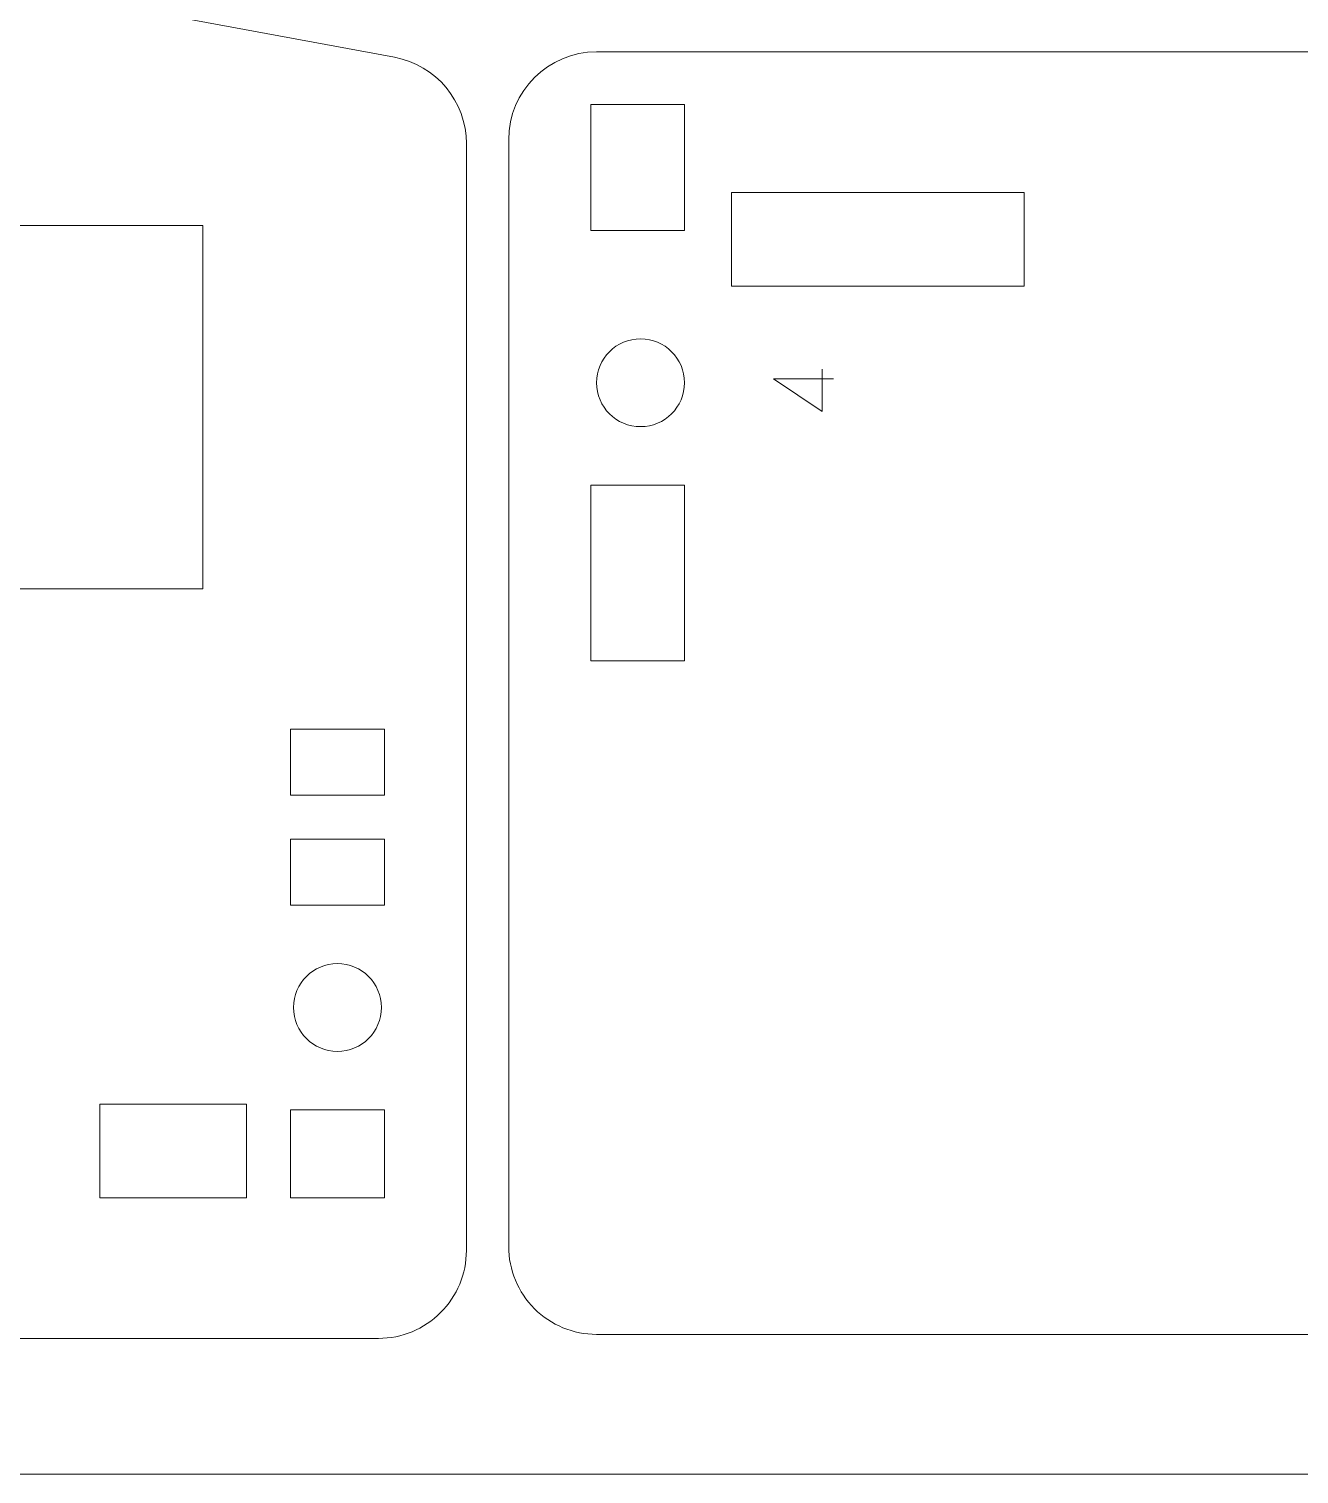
# Model space of a CAD drawing. Header units: centimetres. Extents: x -24 to 24.1, y -20.7 to 0.5.
# Drawn here: x -4.186 to 0.149, y -20.715 to -15.78 of the extents above; entities that cross this region are included whole.
import ezdxf

# ---------------------------------------------------------------- set-up
doc = ezdxf.new("R2010")
doc.units = ezdxf.units.CM
doc.header["$MEASUREMENT"] = 0
doc.layers.add('Layer 1', color=7, linetype='Continuous')

msp = doc.modelspace()

# ---------------------------------------------------------------- linework, layer by layer
at = {"layer": 'Layer 1', "color": 250, "lineweight": 9}
msp.add_lwpolyline([(-23.96322, -20.71493), (6.03678, -20.71493), (6.03678, -0.71493), (-23.96322, -0.71493), (-23.96322, -20.71493)], close=True, dxfattribs=at)
for points, knots in [([(-2.69291, -19.95147), (-2.69289, -20.03103), (-2.72451, -20.10733), (-2.78077, -20.16359), (-2.78077, -20.16359), (-2.83703, -20.21985), (-2.91333, -20.25146), (-2.99291, -20.25146), (-2.99291, -20.25146), (-2.99291, -20.25146), (-8.39291, -20.25146), (-8.39291, -20.25146), (-8.39291, -20.25146), (-8.55859, -20.25146), (-8.6929, -20.11714), (-8.6929, -19.95147), (-8.6929, -19.95147), (-8.6929, -19.95147), (-8.69291, -16.17147), (-8.69291, -16.17147), (-8.69291, -16.17147), (-8.69291, -16.11853), (-8.6789, -16.06656), (-8.65232, -16.02079), (-8.65232, -16.02079), (-8.65232, -16.02079), (-8.16403, -15.18009), (-8.16403, -15.18009), (-8.16403, -15.18009), (-8.07915, -15.03396), (-7.91159, -14.95692), (-7.74541, -14.98766), (-7.74541, -14.98766), (-7.74541, -14.98766), (-2.93836, -15.87646), (-2.93836, -15.87646), (-2.93836, -15.87646), (-2.79612, -15.90276), (-2.69289, -16.02682), (-2.69289, -16.17147), (-2.69289, -16.17147), (-2.69289, -16.17147), (-2.69291, -19.95147), (-2.69291, -19.95147)], [0, 0, 0, 0, 0.0833333, 0.0833333, 0.0833333, 0.0833333, 0.1666667, 0.1666667, 0.1666667, 0.1666667, 0.25, 0.25, 0.25, 0.25, 0.3333333, 0.3333333, 0.3333333, 0.3333333, 0.4166667, 0.4166667, 0.4166667, 0.4166667, 0.5, 0.5, 0.5, 0.5, 0.5833333, 0.5833333, 0.5833333, 0.5833333, 0.6666667, 0.6666667, 0.6666667, 0.6666667, 0.75, 0.75, 0.75, 0.75, 0.8333333, 0.8333333, 0.8333333, 0.8333333, 1, 1, 1, 1]), ([(-2.54849, -16.15793), (-2.54851, -16.15793), (-2.54851, -19.93793), (-2.54851, -19.93793), (-2.54851, -19.93793), (-2.54851, -20.0175), (-2.5169, -20.09381), (-2.46064, -20.15007), (-2.46064, -20.15007), (-2.40438, -20.20633), (-2.32807, -20.23793), (-2.24851, -20.23793), (-2.24851, -20.23793), (-2.24851, -20.23793), (3.15149, -20.23793), (3.15149, -20.23793), (3.15149, -20.23793), (3.23106, -20.23793), (3.30738, -20.20633), (3.36364, -20.15007), (3.36364, -20.15007), (3.4199, -20.09381), (3.45149, -20.0175), (3.45149, -19.93793), (3.45149, -19.93793), (3.45149, -19.93793), (3.45149, -16.15793), (3.45149, -16.15793), (3.45149, -16.15793), (3.45149, -16.07837), (3.4199, -16.00207), (3.36364, -15.94581), (3.36364, -15.94581), (3.30738, -15.88955), (3.23106, -15.85794), (3.15149, -15.85794), (3.15149, -15.85794), (3.15149, -15.85794), (-2.24851, -15.85794), (-2.24851, -15.85794), (-2.24851, -15.85794), (-2.41419, -15.85794), (-2.54849, -15.99226), (-2.54849, -16.15793)], [0, 0, 0, 0, 0.0833333, 0.0833333, 0.0833333, 0.0833333, 0.1666667, 0.1666667, 0.1666667, 0.1666667, 0.25, 0.25, 0.25, 0.25, 0.3333333, 0.3333333, 0.3333333, 0.3333333, 0.4166667, 0.4166667, 0.4166667, 0.4166667, 0.5, 0.5, 0.5, 0.5, 0.5833333, 0.5833333, 0.5833333, 0.5833333, 0.6666667, 0.6666667, 0.6666667, 0.6666667, 0.75, 0.75, 0.75, 0.75, 0.8333333, 0.8333333, 0.8333333, 0.8333333, 1, 1, 1, 1]), ([(-2.26851, -16.46793), (-2.26851, -16.46793), (-2.26851, -16.03793), (-2.26851, -16.03793), (-2.26851, -16.03793), (-2.26851, -16.03793), (-1.94851, -16.03793), (-1.94851, -16.03793), (-1.94851, -16.03793), (-1.94851, -16.03793), (-1.94851, -16.46793), (-1.94851, -16.46793), (-1.94851, -16.46793), (-1.94851, -16.46793), (-2.26851, -16.46793), (-2.26851, -16.46793)], [0, 0, 0, 0, 0.2, 0.2, 0.2, 0.2, 0.4, 0.4, 0.4, 0.4, 0.6, 0.6, 0.6, 0.6, 1, 1, 1, 1]), ([(-0.78851, -16.33793), (-0.78851, -16.33793), (-0.78851, -16.65793), (-0.78851, -16.65793), (-0.78851, -16.65793), (-0.78851, -16.65793), (-1.78851, -16.65793), (-1.78851, -16.65793), (-1.78851, -16.65793), (-1.78851, -16.65793), (-1.78851, -16.33793), (-1.78851, -16.33793), (-1.78851, -16.33793), (-1.78851, -16.33793), (-0.78851, -16.33793), (-0.78851, -16.33793)], [0, 0, 0, 0, 0.2, 0.2, 0.2, 0.2, 0.4, 0.4, 0.4, 0.4, 0.6, 0.6, 0.6, 0.6, 1, 1, 1, 1]), ([(-3.59291, -17.69147), (-3.59291, -17.69147), (-5.89291, -17.69147), (-5.89291, -17.69147), (-5.89291, -17.69147), (-5.89291, -17.69147), (-5.89291, -16.45147), (-5.89291, -16.45147), (-5.89291, -16.45147), (-5.89291, -16.45147), (-3.59291, -16.45147), (-3.59291, -16.45147), (-3.59291, -16.45147), (-3.59291, -16.45147), (-3.59291, -17.69147), (-3.59291, -17.69147)], [0, 0, 0, 0, 0.2, 0.2, 0.2, 0.2, 0.4, 0.4, 0.4, 0.4, 0.6, 0.6, 0.6, 0.6, 1, 1, 1, 1]), ([(-2.24849, -16.98793), (-2.2485, -17.07078), (-2.18135, -17.13792), (-2.09851, -17.13792), (-2.09851, -17.13792), (-2.01566, -17.13793), (-1.94852, -17.07078), (-1.94852, -16.98794), (-1.94852, -16.98794), (-1.94851, -16.90509), (-2.01566, -16.83795), (-2.0985, -16.83794), (-2.0985, -16.83794), (-2.18135, -16.83794), (-2.24849, -16.90509), (-2.24849, -16.98793)], [0, 0, 0, 0, 0.2, 0.2, 0.2, 0.2, 0.4, 0.4, 0.4, 0.4, 0.6, 0.6, 0.6, 0.6, 1, 1, 1, 1]), ([(-1.64452, -16.97452), (-1.64452, -16.97452), (-1.47829, -17.08571), (-1.47829, -17.08571), (-1.47829, -17.08571), (-1.47829, -17.08571), (-1.47829, -16.9415), (-1.47829, -16.9415), (-1.47829, -16.9415), (-1.47829, -16.9415), (-1.47829, -17.08571), (-1.47829, -17.08571), (-1.47829, -17.08571), (-1.47829, -17.08571), (-1.64452, -16.97452), (-1.64452, -16.97452), (-1.64452, -16.97452), (-1.64452, -16.97452), (-1.43991, -16.97452), (-1.43991, -16.97452), (-1.43991, -16.97452), (-1.43991, -16.97452), (-1.64452, -16.97452), (-1.64452, -16.97452)], [0, 0, 0, 0, 0.1428571, 0.1428571, 0.1428571, 0.1428571, 0.2857143, 0.2857143, 0.2857143, 0.2857143, 0.4285714, 0.4285714, 0.4285714, 0.4285714, 0.5714286, 0.5714286, 0.5714286, 0.5714286, 0.7142857, 0.7142857, 0.7142857, 0.7142857, 1, 1, 1, 1]), ([(-2.26853, -17.33791), (-2.26853, -17.33791), (-2.26853, -17.93791), (-2.26853, -17.93791), (-2.26853, -17.93791), (-2.26853, -17.93791), (-1.94853, -17.93791), (-1.94853, -17.93791), (-1.94853, -17.93791), (-1.94853, -17.93791), (-1.94853, -17.33791), (-1.94853, -17.33791), (-1.94853, -17.33791), (-1.94853, -17.33791), (-2.26853, -17.33791), (-2.26853, -17.33791)], [0, 0, 0, 0, 0.2, 0.2, 0.2, 0.2, 0.4, 0.4, 0.4, 0.4, 0.6, 0.6, 0.6, 0.6, 1, 1, 1, 1]), ([(-2.9729, -18.17085), (-2.9729, -18.17085), (-2.9729, -18.17147), (-2.9729, -18.17147), (-2.9729, -18.17147), (-2.9729, -18.17147), (-3.29291, -18.17147), (-3.29291, -18.17147), (-3.29291, -18.17147), (-3.29291, -18.17147), (-3.29291, -18.39616), (-3.29291, -18.39616), (-3.29291, -18.39616), (-3.29291, -18.39616), (-2.9729, -18.39616), (-2.9729, -18.39616), (-2.9729, -18.39616), (-2.9729, -18.39616), (-2.9729, -18.17085), (-2.9729, -18.17085)], [0, 0, 0, 0, 0.1666667, 0.1666667, 0.1666667, 0.1666667, 0.3333333, 0.3333333, 0.3333333, 0.3333333, 0.5, 0.5, 0.5, 0.5, 0.6666667, 0.6666667, 0.6666667, 0.6666667, 1, 1, 1, 1]), ([(-3.29291, -18.54616), (-3.29291, -18.54616), (-3.29291, -18.54678), (-3.29291, -18.54678), (-3.29291, -18.54678), (-3.29291, -18.54678), (-3.29291, -18.77147), (-3.29291, -18.77147), (-3.29291, -18.77147), (-3.29291, -18.77147), (-2.9729, -18.77147), (-2.9729, -18.77147), (-2.9729, -18.77147), (-2.9729, -18.77147), (-2.9729, -18.54616), (-2.9729, -18.54616), (-2.9729, -18.54616), (-2.9729, -18.54616), (-3.29291, -18.54616), (-3.29291, -18.54616)], [0, 0, 0, 0, 0.1666667, 0.1666667, 0.1666667, 0.1666667, 0.3333333, 0.3333333, 0.3333333, 0.3333333, 0.5, 0.5, 0.5, 0.5, 0.6666667, 0.6666667, 0.6666667, 0.6666667, 1, 1, 1, 1]), ([(-3.28289, -19.12147), (-3.2829, -19.03862), (-3.21575, -18.97148), (-3.1329, -18.97148), (-3.1329, -18.97148), (-3.05006, -18.97147), (-2.98292, -19.03862), (-2.98292, -19.12146), (-2.98292, -19.12146), (-2.98291, -19.20431), (-3.05006, -19.27145), (-3.1329, -19.27146), (-3.1329, -19.27146), (-3.21575, -19.27146), (-3.28289, -19.20431), (-3.28289, -19.12147)], [0, 0, 0, 0, 0.2, 0.2, 0.2, 0.2, 0.4, 0.4, 0.4, 0.4, 0.6, 0.6, 0.6, 0.6, 1, 1, 1, 1]), ([(-3.9438, -19.77147), (-3.9438, -19.77147), (-3.9438, -19.45147), (-3.9438, -19.45147), (-3.9438, -19.45147), (-3.9438, -19.45147), (-3.4438, -19.45147), (-3.4438, -19.45147), (-3.4438, -19.45147), (-3.4438, -19.45147), (-3.4438, -19.77147), (-3.4438, -19.77147), (-3.4438, -19.77147), (-3.4438, -19.77147), (-3.9438, -19.77147), (-3.9438, -19.77147)], [0, 0, 0, 0, 0.2, 0.2, 0.2, 0.2, 0.4, 0.4, 0.4, 0.4, 0.6, 0.6, 0.6, 0.6, 1, 1, 1, 1]), ([(-3.29291, -19.77147), (-3.29291, -19.77147), (-2.9729, -19.77147), (-2.9729, -19.77147), (-2.9729, -19.77147), (-2.9729, -19.77147), (-2.9729, -19.47147), (-2.9729, -19.47147), (-2.9729, -19.47147), (-2.9729, -19.47147), (-3.29291, -19.47147), (-3.29291, -19.47147), (-3.29291, -19.47147), (-3.29291, -19.47147), (-3.29291, -19.77147), (-3.29291, -19.77147)], [0, 0, 0, 0, 0.2, 0.2, 0.2, 0.2, 0.4, 0.4, 0.4, 0.4, 0.6, 0.6, 0.6, 0.6, 1, 1, 1, 1])]:
    msp.add_open_spline(points, degree=3, knots=knots, dxfattribs=at)

doc.saveas('drawing.dxf')
